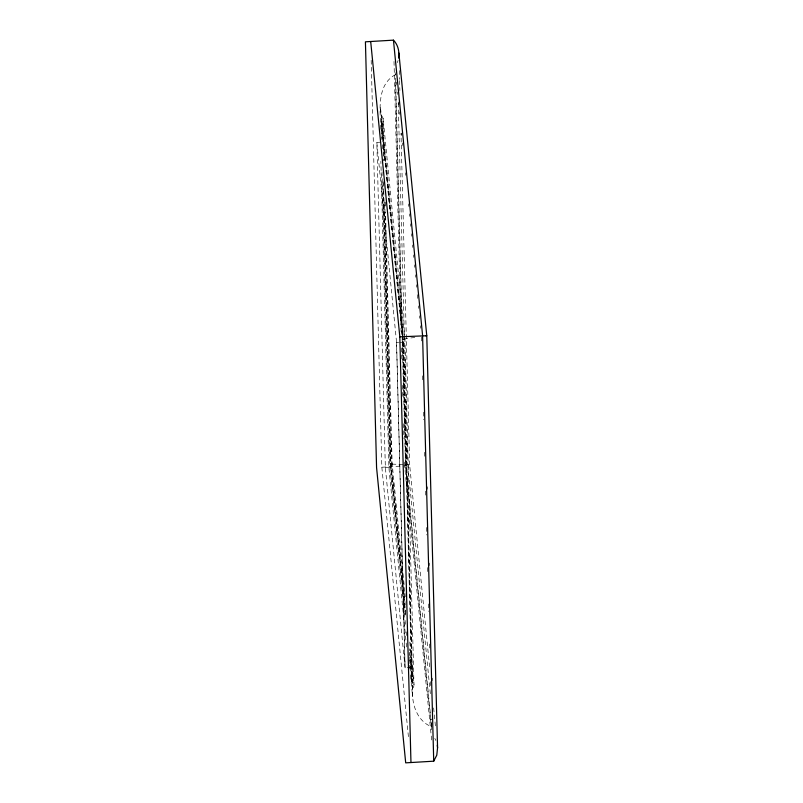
<?xml version="1.0" encoding="UTF-8"?>
<svg xmlns="http://www.w3.org/2000/svg" width="803" height="803" viewBox="0 0 803 803"><rect width="100%" height="100%" fill="white"/><g stroke="black" fill="none" stroke-linecap="round" stroke-linejoin="round"><path stroke-width="0.6" stroke-dasharray="4.01 3.01" d="M397.314 62.644L398.107 60.416M402.444 336.246L402.815 339.98L403.407 339.97L412.33 680.854L411.758 681.416C414.207 682.49 414.81 686.254 412.772 687.98C411.116 702.735 416.586 721.054 431.633 726.735L431.432 719.217M395.548 74.599C376.065 84.907 380.241 111.547 380.883 129.413M410.484 675.313L412.571 696.442L403.216 339.338L408.737 338.183M410.835 337.933L417.61 337.26M431.633 740.005L404.602 465.881L409.671 465.037L400.988 133.258M383.754 191.285L390.88 463.321L390.248 463.381L405.485 617.878M376.838 142.412L396.582 342.61L405.103 667.835L385.36 467.637L376.838 142.412L381.054 142.161M396.582 342.61L398.689 342.479M399.743 342.419L402.895 342.229L402.283 336.015M371.187 60.285L381.837 467.226L403.397 465.951M385.36 467.637L391.673 467.266L405.525 607.771M407.201 667.705L411.417 667.454L409.58 648.804M395.738 82.097L405.756 464.385L407.723 464.435L430.549 695.87M402.955 464.495L389.646 464.044L381.997 171.882M403.216 339.338L404.953 339.709L413.987 684.839L409.57 640.061M434.835 738.399L435.888 740.517M396.28 82.057L396.531 84.546M397.264 92.004L397.505 94.493M398.248 101.951L398.489 104.44M399.221 111.898L399.472 114.387M401.309 133.037L401.55 135.526M402.293 142.984L402.534 145.473M405.234 172.826L405.475 175.315M408.295 203.912L408.546 206.401M409.279 213.859L409.53 216.348M410.263 223.806L410.504 226.295M411.246 233.753L411.487 236.243M412.351 244.945L412.591 247.434M413.324 254.892L413.575 257.382M414.308 264.839L414.559 267.329M415.292 274.787L415.532 277.276M416.275 284.734L416.516 287.223M417.249 294.681L417.62 298.405M418.353 305.873L418.604 308.352M419.337 315.82L419.578 318.299M420.32 325.767L420.561 328.246M404.461 334.731L383.111 118.282L381.515 115.311L380.291 106.929L403.236 339.508M404.582 335.975L404.953 339.709L402.815 339.98L411.758 681.416L409.54 658.992M403.156 334.67L381.515 115.311L382.138 139.09M403.277 335.915L412.772 687.98L409.57 655.569M402.323 334.992L381.305 121.946L382.589 120.641L383.111 118.282L384.225 160.791M402.162 334.771L383.151 142.041L383.382 150.803M429.575 666.821L409.671 465.037L405.475 464.736L395.217 72.671M433.63 707.925L435.597 727.849M405.756 464.385L431.633 726.735M431.633 729.937L405.475 464.736L407.723 464.435L404.431 338.545M404.782 591.54L392.145 463.411L385.56 212.042M404.903 592.785L405.525 599.008M390.88 463.321L405.465 611.244M409.51 652.267L412.33 680.854M405.515 614.446L390.639 463.632L383.523 191.666M405.455 624.363L389.646 464.044L392.145 463.411L390.248 463.381L382.88 182.09M406.198 631.82L406.559 635.544M409.5 665.376L409.871 669.1M406.579 646.987L388.893 467.667L380.873 161.293M381.837 467.226L408.506 737.616M427.597 486.769L427.658 489.268M429.595 563.074L429.665 565.573M432.606 678.164L432.676 680.663M421.424 336.959L421.585 343.222M422.438 375.804L422.569 380.823M423.392 412.15L423.582 419.678M424.446 452.26L424.576 457.278M425.46 491.115L425.59 496.124M426.413 527.461L426.604 534.979M427.457 567.57L427.587 572.579M428.411 603.916L428.611 611.434M429.464 644.016L429.595 649.035M430.448 681.617L430.609 687.89M399.342 70.564L399.573 79.336M399.603 80.591L399.874 90.629M398.258 102.965L404.391 337.29M394.012 61.419L401.088 331.709M401.51 347.98L401.871 361.741M402.484 385.299L402.845 398.94M403.497 423.733L403.889 438.609M404.501 462.157L404.602 465.881M396.521 342.269L405.033 667.122M385.299 202.045L385.43 207.044M383.412 152.048L383.643 160.811M384.727 202.115L391.673 467.266M382.64 148.726L381.957 122.437L381.305 121.946L381.766 139.481M383.252 181.649L383.483 190.411"/><path stroke-width="1.2" d="M398.639 58.037C399.583 51.733 398.077 44.737 393.45 40.15L365.425 41.816L376.567 467.547L405.696 762.85L433.72 761.184L436.782 755.191L437.565 747.774L426.774 335.754L398.88 53.008M426.052 336.005L426.774 335.754L399.814 336.808L370.695 41.505M437.274 745.264L437.565 747.774M393.45 40.15L422.579 335.453L433.72 761.184M399.814 336.808L410.965 762.539"/></g></svg>
